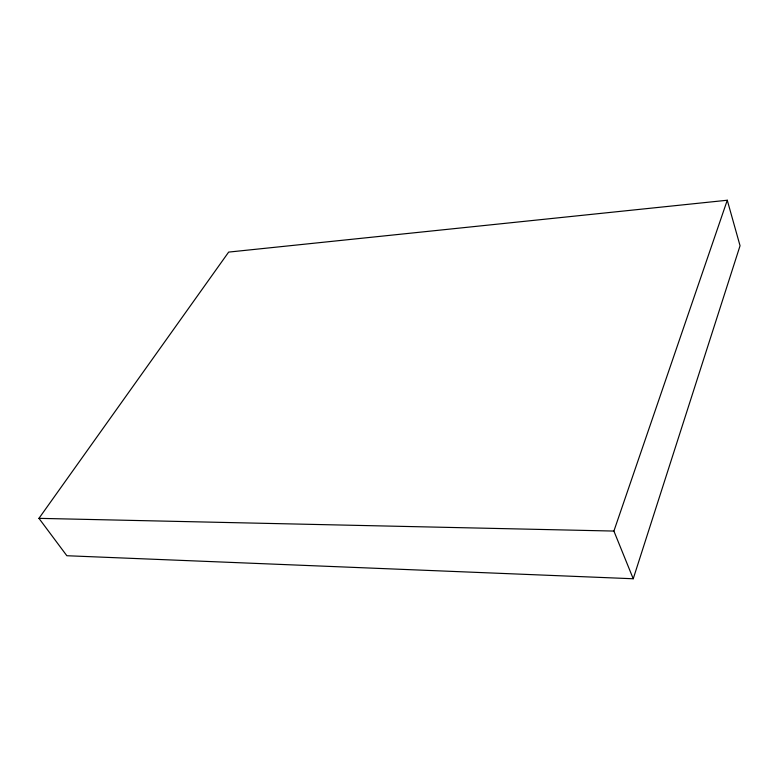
<?xml version="1.0" encoding="UTF-8"?>
<svg xmlns="http://www.w3.org/2000/svg" width="779" height="779" viewBox="0 0 779 779"><rect width="100%" height="100%" fill="white"/><g stroke="black" fill="none" stroke-linecap="round" stroke-linejoin="round"><path stroke-width="1.17" d="M633.23 578.758L740.05 245.745L727.274 200.242L228.656 252.094L38.95 518.347L66.848 555.729L633.23 578.758L613.901 531.064L727.274 200.242M38.95 518.347L613.901 531.064"/></g></svg>
